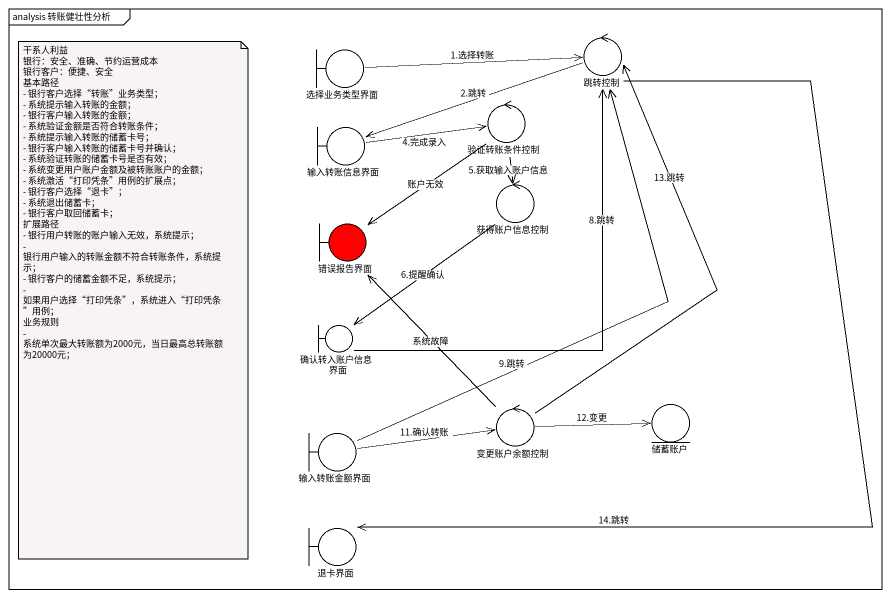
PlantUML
@startuml
mainframe analysis 转账健壮性分析
boundary 选择业务类型界面
control 跳转控制
boundary 输入转账信息界面
control 验证转账条件控制
control 获得账户信息控制
boundary 错误报告界面 #FF0000
boundary 确认转入账户信息界面
control 变更账户余额控制
entity 储蓄账户
boundary 输入转账金额界面
boundary 退卡界面
选择业务类型界面 -right-> 跳转控制 : 1.选择转账
跳转控制 -left-> 输入转账信息界面 : 2.跳转
跳转控制 --> 退卡界面 : 14.跳转
输入转账信息界面 -right-> 验证转账条件控制 : 4.完成录入
验证转账条件控制 --> 获得账户信息控制 : 5.获取输入账户信息
验证转账条件控制 --> 错误报告界面 : 账户无效
获得账户信息控制 --> 确认转入账户信息界面 : 6.提醒确认
确认转入账户信息界面 -up-> 跳转控制 : 8.跳转
变更账户余额控制 -up-> 跳转控制 : 13.跳转
变更账户余额控制 -up-> 错误报告界面 : 系统故障
变更账户余额控制 -right-> 储蓄账户 : 12.变更
输入转账金额界面 -up-> 跳转控制 : 9.跳转
输入转账金额界面 -right-> 变更账户余额控制 : 11.确认转账
note as N1
  干系人利益
  银行：安全、准确、节约运营成本
  银行客户：便捷、安全
  基本路径
  - 银行客户选择“转账”业务类型；
  - 系统提示输入转账的金额；
  - 银行客户输入转账的金额；
  - 系统验证金额是否符合转账条件；
  - 系统提示输入转账的储蓄卡号；
  - 银行客户输入转账的储蓄卡号并确认；
  - 系统验证转账的储蓄卡号是否有效；
  - 系统变更用户账户金额及被转账账户的金额；
  - 系统激活“打印凭条”用例的扩展点；
  - 银行客户选择“退卡”；
  - 系统退出储蓄卡；
  - 银行客户取回储蓄卡；
  扩展路径
  - 银行用户转账的账户输入无效，系统提示；
  - 银行用户输入的转账金额不符合转账条件，系统提示；
  - 银行客户的储蓄金额不足，系统提示；
  - 如果用户选择“打印凭条”，系统进入“打印凭条”用例；
  业务规则
  - 系统单次最大转账额为2000元，当日最高总转账额为20000元；
end note
@enduml
